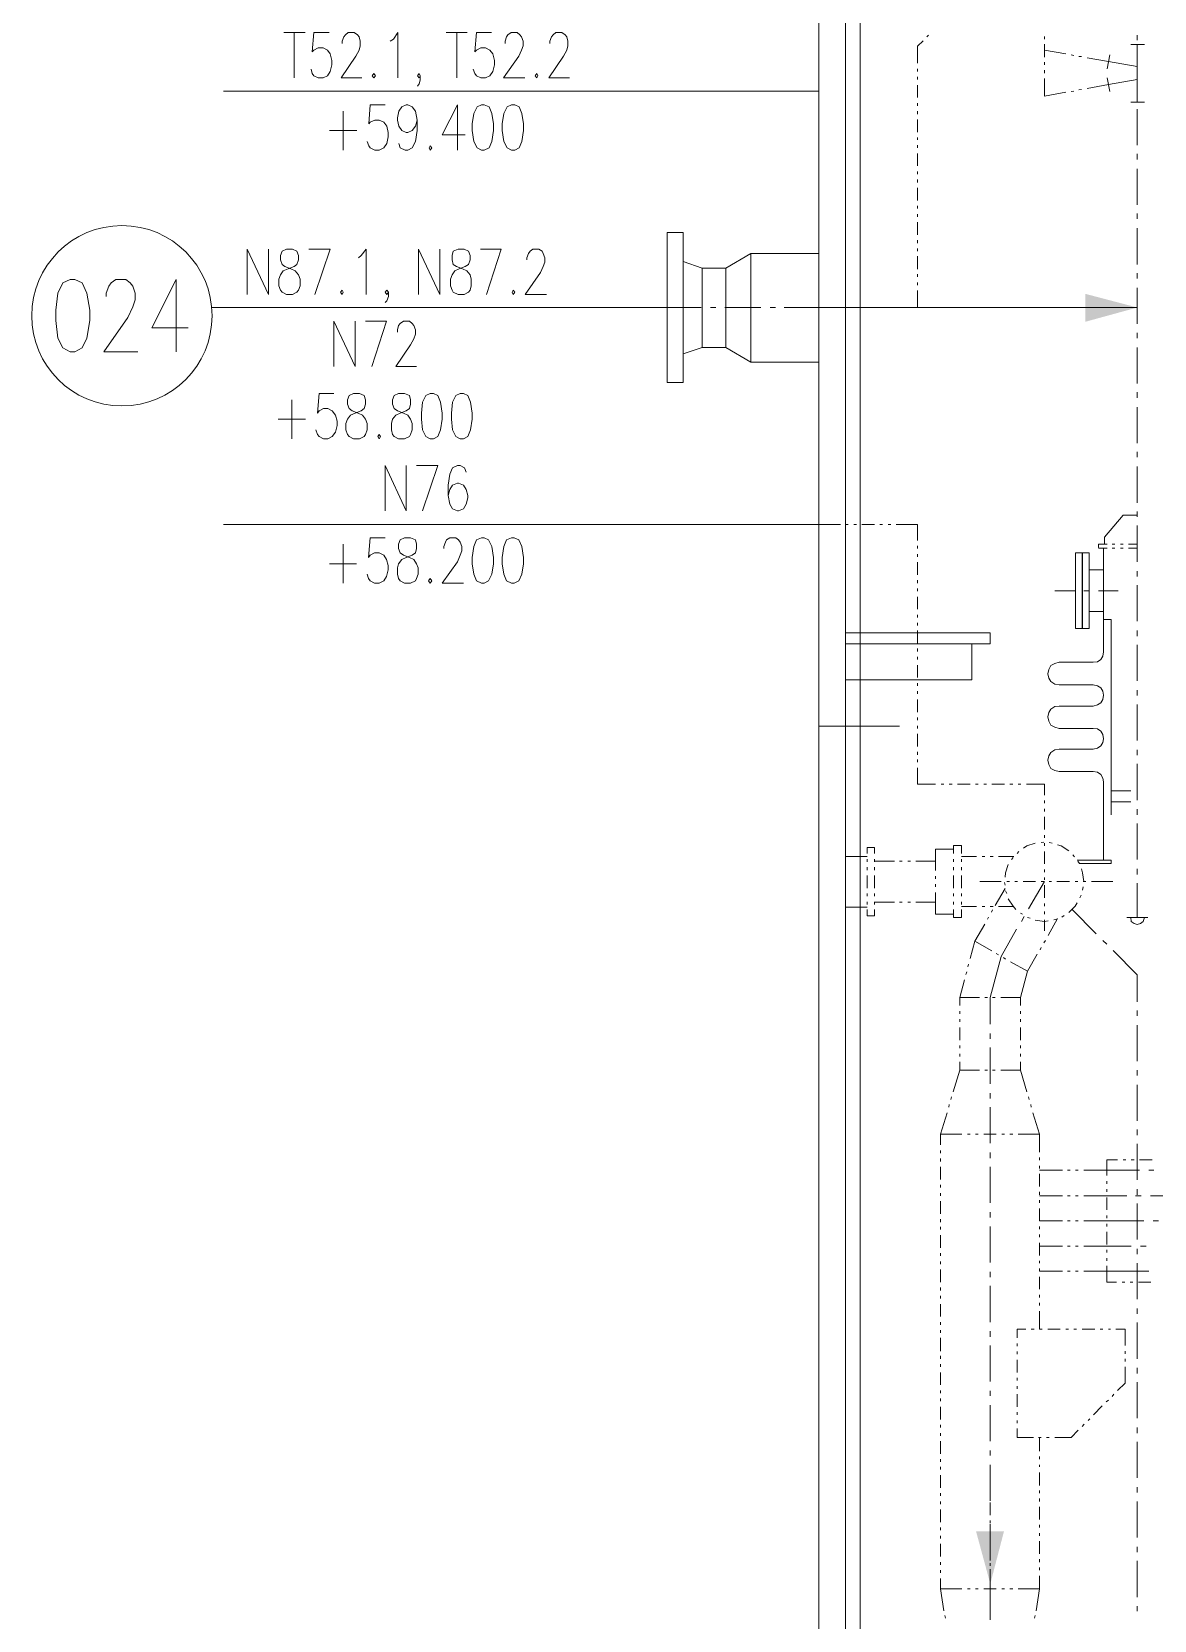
# Model space of a CAD drawing. Header units: millimetres. Extents: x 0 to 588, y 0 to 874.
# Drawn here: x 211.4 to 254.8, y 334.1 to 395.6 of the extents above; entities that cross this region are included whole.
import ezdxf

# ---------------------------------------------------------------- set-up
doc = ezdxf.new("R2010")
doc.units = ezdxf.units.MM
doc.layers.get('0').update_dxf_attribs({"lineweight": 18})

msp = doc.modelspace()

# ---------------------------------------------------------------- hatches: boundary and pattern name
for points in [[(254.19, 384.895), (252.18, 385.424), (252.18, 384.344)], [(248.497, 335.471), (249.026, 337.502), (247.946, 337.502)]]:
    msp.add_hatch(color=0).paths.add_polyline_path(points, flags=0)

# ---------------------------------------------------------------- linework, layer by layer
at = {"color": 0, "lineweight": 0}
for points in [[(243.459, 96.16), (243.459, 686.943)], [(242.887, 474.536), (242.887, 329.544)], [(241.85, 473.625), (241.85, 330.666)], [(221.128, 395.541), (221.954, 395.541)], [(221.53, 395.541), (221.53, 393.785)], [(222.885, 395.541), (222.292, 395.541), (222.229, 394.801), (222.292, 394.864), (222.462, 394.949), (222.652, 394.949), (222.821, 394.864), (222.927, 394.716), (222.991, 394.462), (222.991, 394.293), (222.927, 394.039), (222.821, 393.869), (222.652, 393.785), (222.462, 393.785), (222.292, 393.869), (222.229, 393.954), (222.186, 394.123)], [(223.393, 395.118), (223.393, 395.203), (223.457, 395.372), (223.52, 395.457), (223.626, 395.541), (223.859, 395.541), (223.986, 395.457), (224.049, 395.372), (224.091, 395.203), (224.091, 395.034), (224.049, 394.864), (223.922, 394.631), (223.351, 393.785), (224.155, 393.785)], [(225.256, 395.203), (225.383, 395.288), (225.552, 395.541), (225.552, 393.785)], [(227.415, 395.541), (228.24, 395.541)], [(227.838, 395.541), (227.838, 393.785)], [(229.172, 395.541), (228.6, 395.541), (228.536, 394.801), (228.6, 394.864), (228.769, 394.949), (228.939, 394.949), (229.108, 394.864), (229.235, 394.716), (229.298, 394.462), (229.298, 394.293), (229.235, 394.039), (229.108, 393.869), (228.939, 393.785), (228.769, 393.785), (228.6, 393.869), (228.536, 393.954), (228.473, 394.123)], [(229.701, 395.118), (229.701, 395.203), (229.764, 395.372), (229.806, 395.457), (229.934, 395.541), (230.166, 395.541), (230.272, 395.457), (230.336, 395.372), (230.399, 395.203), (230.399, 395.034), (230.336, 394.864), (230.23, 394.631), (229.637, 393.785), (230.463, 393.785)], [(231.436, 395.118), (231.436, 395.203), (231.5, 395.372), (231.563, 395.457), (231.669, 395.541), (231.902, 395.541), (232.029, 395.457), (232.093, 395.372), (232.135, 395.203), (232.135, 395.034), (232.093, 394.864), (231.965, 394.631), (231.394, 393.785), (232.198, 393.785)], [(245.893, 395.224), (245.681, 395.012)], [(245.681, 395.012), (245.681, 394.356)], [(246.105, 395.436), (246.041, 395.372)], [(250.592, 395.393), (250.592, 395.288)], [(250.592, 395.097), (250.592, 394.589)], [(253.936, 395.076), (254.466, 395.076)], [(254.19, 395.245), (254.19, 395.436)], [(254.19, 393.975), (254.19, 395.076)], [(251.418, 394.716), (250.592, 394.864)], [(250.592, 394.399), (250.592, 394.293)], [(251.735, 394.652), (251.629, 394.674)], [(252.031, 394.61), (251.926, 394.61)], [(253.069, 394.42), (252.243, 394.568)], [(253.026, 394.144), (253.132, 394.674)], [(254.19, 394.229), (253.069, 394.42)], [(254.19, 393.488), (254.19, 394.885)], [(226.42, 393.869), (226.377, 393.785), (226.314, 393.869), (226.377, 393.954), (226.42, 393.869), (226.42, 393.7), (226.377, 393.552), (226.314, 393.467)], [(245.681, 394.144), (245.681, 394.039)], [(245.681, 393.827), (245.681, 393.721)], [(250.592, 394.081), (250.592, 393.975)], [(250.592, 393.764), (250.592, 393.086)], [(253.026, 393.785), (253.132, 393.255)], [(254.19, 393.721), (253.069, 393.531)], [(254.19, 393.975), (254.19, 392.853)], [(218.8, 393.277), (241.85, 393.277)], [(245.681, 393.51), (245.681, 393.023)], [(250.592, 393.086), (251.418, 393.234)], [(251.629, 393.255), (251.735, 393.277)], [(251.926, 393.319), (252.031, 393.34)], [(252.243, 393.382), (253.069, 393.531)], [(254.19, 392.938), (254.19, 393.15)], [(223.435, 392.493), (223.435, 390.991)], [(225.065, 392.748), (224.472, 392.748), (224.43, 392.007), (224.472, 392.07), (224.663, 392.155), (224.832, 392.155), (225.002, 392.07), (225.129, 391.922), (225.171, 391.668), (225.171, 391.499), (225.129, 391.245), (225.002, 391.075), (224.832, 390.991), (224.663, 390.991), (224.472, 391.075), (224.43, 391.16), (224.367, 391.329)], [(226.293, 392.155), (226.229, 391.922), (226.102, 391.753), (225.933, 391.668), (225.869, 391.668), (225.7, 391.753), (225.594, 391.922), (225.531, 392.155), (225.531, 392.24), (225.594, 392.493), (225.7, 392.663), (225.869, 392.748), (225.933, 392.748), (226.102, 392.663), (226.229, 392.493), (226.293, 392.155), (226.293, 391.753), (226.229, 391.329), (226.102, 391.075), (225.933, 390.991), (225.827, 390.991), (225.637, 391.075), (225.594, 391.245)], [(227.859, 392.748), (227.267, 391.583), (228.155, 391.583)], [(227.859, 392.748), (227.859, 390.991)], [(245.681, 392.811), (245.681, 392.705)], [(245.681, 392.493), (245.681, 392.388)], [(253.936, 392.853), (254.466, 392.853)], [(254.19, 391.181), (254.19, 392.578)], [(245.681, 392.176), (245.681, 391.689)], [(222.906, 391.753), (223.964, 391.753)], [(245.681, 391.478), (245.681, 391.393)], [(245.681, 391.181), (245.681, 391.075)], [(245.681, 390.864), (245.681, 390.377)], [(254.19, 390.631), (254.19, 390.842)], [(245.681, 390.165), (245.681, 390.059)], [(254.19, 388.874), (254.19, 390.271)], [(245.681, 389.848), (245.681, 389.742)], [(245.681, 389.53), (245.681, 389.043)], [(245.681, 388.832), (245.681, 388.726)], [(245.681, 388.514), (245.681, 388.408)], [(245.681, 388.197), (245.681, 387.71)], [(254.19, 388.324), (254.19, 388.535)], [(236.601, 387.795), (235.987, 387.795), (235.987, 384.895)], [(236.601, 387.795), (236.601, 384.895)], [(254.19, 386.567), (254.19, 387.964)], [(219.71, 385.403), (219.71, 387.159), (220.536, 385.403), (220.536, 387.159)], [(222.335, 385.403), (222.927, 387.159), (222.102, 387.159)], [(224.028, 386.821), (224.134, 386.906), (224.324, 387.159), (224.324, 385.403)], [(226.356, 385.403), (226.356, 387.159), (227.182, 385.403), (227.182, 387.159)], [(228.981, 385.403), (229.553, 387.159), (228.748, 387.159)], [(230.547, 386.736), (230.547, 386.821), (230.611, 386.99), (230.674, 387.075), (230.78, 387.159), (231.013, 387.159), (231.14, 387.075), (231.182, 386.99), (231.246, 386.821), (231.246, 386.651), (231.182, 386.482), (231.077, 386.249), (230.484, 385.403), (231.309, 385.403)], [(236.601, 386.673), (237.342, 386.419), (238.252, 386.419), (239.226, 386.99), (241.85, 386.99)], [(239.226, 386.99), (239.226, 384.895)], [(245.681, 387.498), (245.681, 387.392)], [(245.681, 387.181), (245.681, 387.075)], [(237.342, 386.419), (237.342, 384.895)], [(238.252, 386.419), (238.252, 384.895)], [(245.681, 386.884), (245.681, 386.376)], [(214.249, 385.318), (214.249, 385.445), (214.355, 385.72), (214.44, 385.847), (214.63, 385.974), (215.011, 385.974), (215.18, 385.847), (215.286, 385.72), (215.371, 385.445), (215.371, 385.191), (215.286, 384.916), (215.096, 384.514), (214.164, 383.18), (215.477, 383.18)], [(216.958, 385.974), (216.027, 384.111), (217.424, 384.111)], [(216.958, 385.974), (216.958, 383.18)], [(245.681, 386.186), (245.681, 386.08)], [(245.681, 385.868), (245.681, 385.762)], [(254.19, 386.017), (254.19, 386.228)], [(225.192, 385.487), (225.129, 385.403), (225.065, 385.487), (225.129, 385.572), (225.192, 385.487), (225.192, 385.318), (225.129, 385.149), (225.065, 385.085)], [(245.681, 385.551), (245.681, 384.895)], [(254.19, 384.26), (254.19, 385.657)], [(218.334, 384.895), (237.299, 384.895)], [(236.601, 381.995), (235.987, 381.995), (235.987, 384.895)], [(236.601, 381.995), (236.601, 384.895)], [(237.342, 383.349), (237.342, 384.895)], [(237.659, 384.895), (237.871, 384.895)], [(238.21, 384.895), (239.607, 384.895)], [(238.252, 383.349), (238.252, 384.895)], [(239.226, 382.778), (239.226, 384.895)], [(239.966, 384.895), (240.178, 384.895)], [(240.517, 384.895), (241.85, 384.895)], [(254.19, 384.895), (241.85, 384.895)], [(251.058, 384.895), (251.545, 384.895)], [(251.756, 384.895), (251.862, 384.895)], [(252.074, 384.895), (252.159, 384.895)], [(252.37, 384.895), (252.857, 384.895)], [(253.069, 384.895), (253.174, 384.895)], [(253.386, 384.895), (253.492, 384.895)], [(253.704, 384.895), (254.19, 384.895)], [(223.076, 382.609), (223.076, 384.365), (223.901, 382.609), (223.901, 384.365)], [(224.536, 382.609), (225.107, 384.365), (224.303, 384.365)], [(225.531, 383.942), (225.531, 384.027), (225.573, 384.196), (225.637, 384.281), (225.764, 384.365), (225.996, 384.365), (226.102, 384.281), (226.166, 384.196), (226.229, 384.027), (226.229, 383.858), (226.166, 383.688), (226.039, 383.455), (225.467, 382.609), (226.272, 382.609)], [(254.19, 383.709), (254.19, 383.921)], [(236.601, 383.096), (237.342, 383.349), (238.252, 383.349), (239.226, 382.778)], [(254.19, 381.952), (254.19, 383.349)], [(239.226, 382.778), (241.85, 382.778)], [(223.076, 381.572), (222.504, 381.572), (222.44, 380.81), (222.504, 380.894), (222.673, 380.979), (222.843, 380.979), (223.012, 380.894), (223.139, 380.725), (223.202, 380.492), (223.202, 380.323), (223.139, 380.069), (223.012, 379.899), (222.843, 379.815), (222.673, 379.815), (222.504, 379.899), (222.44, 379.984), (222.377, 380.153)], [(254.19, 381.402), (254.19, 381.614)], [(221.446, 381.317), (221.446, 379.815)], [(254.19, 379.645), (254.19, 381.042)], [(220.917, 380.577), (221.975, 380.577)], [(254.19, 379.095), (254.19, 379.307)], [(225.065, 377.021), (225.065, 378.777), (225.869, 377.021), (225.869, 378.777)], [(226.505, 377.021), (227.097, 378.777), (226.272, 378.777)], [(228.198, 378.524), (228.134, 378.693), (227.965, 378.777), (227.859, 378.777), (227.669, 378.693), (227.563, 378.439), (227.499, 378.015), (227.499, 377.613), (227.563, 377.275), (227.669, 377.105), (227.859, 377.021), (227.901, 377.021), (228.092, 377.105), (228.198, 377.275), (228.261, 377.529), (228.261, 377.613), (228.198, 377.846), (228.092, 378.015), (227.901, 378.1), (227.859, 378.1), (227.669, 378.015), (227.563, 377.846), (227.499, 377.613)], [(254.19, 377.338), (254.19, 378.735)], [(218.8, 376.491), (241.85, 376.491)], [(241.85, 376.491), (242.697, 376.491)], [(242.887, 376.491), (242.993, 376.491)], [(243.205, 376.491), (243.311, 376.491)], [(243.523, 376.491), (244.009, 376.491)], [(244.221, 376.491), (244.327, 376.491)], [(244.538, 376.491), (244.644, 376.491)], [(244.856, 376.491), (245.681, 376.491)], [(245.681, 376.491), (245.681, 375.878)], [(253.64, 376.851), (252.921, 376.005), (252.921, 375.729)], [(253.64, 376.851), (254.19, 376.851)], [(254.19, 376.788), (254.19, 377)], [(254.19, 375.052), (254.19, 376.449)], [(225.065, 375.983), (224.472, 375.983), (224.409, 375.221), (224.472, 375.306), (224.642, 375.391), (224.832, 375.391), (225.002, 375.306), (225.107, 375.137), (225.171, 374.904), (225.171, 374.735), (225.107, 374.481), (225.002, 374.311), (224.832, 374.227), (224.642, 374.227), (224.472, 374.311), (224.409, 374.396), (224.367, 374.565)], [(227.33, 375.56), (227.33, 375.645), (227.393, 375.814), (227.436, 375.899), (227.563, 375.983), (227.796, 375.983), (227.901, 375.899), (227.965, 375.814), (228.029, 375.645), (228.029, 375.476), (227.965, 375.306), (227.859, 375.052), (227.267, 374.227), (228.092, 374.227)], [(223.435, 375.729), (223.435, 374.227)], [(245.681, 375.666), (245.681, 375.56)], [(245.681, 375.349), (245.681, 375.243)], [(252.688, 375.729), (252.688, 375.603)], [(252.688, 375.729), (253.026, 375.729)], [(252.688, 375.581), (253.026, 375.581)], [(252.878, 371.56), (252.878, 375.581)], [(253.217, 375.729), (253.323, 375.729)], [(253.217, 375.581), (253.323, 375.581)], [(253.534, 375.729), (253.64, 375.729)], [(253.534, 375.581), (253.64, 375.581)], [(253.852, 375.729), (254.19, 375.729)], [(253.852, 375.581), (254.19, 375.581)], [(222.906, 374.967), (223.943, 374.967)], [(245.681, 375.031), (245.681, 374.544)], [(252.878, 374.735), (252.328, 374.735)], [(254.19, 374.481), (254.19, 374.692)], [(245.681, 374.332), (245.681, 374.227)], [(245.681, 374.015), (245.681, 373.909)], [(254.19, 372.745), (254.19, 374.142)], [(245.681, 373.697), (245.681, 373.211)], [(251.778, 373.93), (250.994, 373.93)], [(252.328, 373.93), (252.116, 373.93)], [(253.45, 373.93), (252.688, 373.93)], [(245.681, 372.999), (245.681, 372.893)], [(252.878, 373.126), (252.328, 373.126)], [(253.174, 365.252), (253.174, 372.808), (252.878, 372.808)], [(242.887, 372.3), (248.497, 372.3)], [(245.681, 372.682), (245.681, 372.576)], [(245.681, 372.385), (245.681, 371.877)], [(248.497, 372.3), (248.497, 371.877)], [(254.19, 372.173), (254.19, 372.385)], [(242.887, 371.877), (248.497, 371.877)], [(245.681, 371.687), (245.681, 371.581)], [(247.777, 370.48), (247.777, 371.877)], [(251.164, 371.158), (252.476, 371.158), (252.645, 371.179), (252.772, 371.263), (252.857, 371.39), (252.878, 371.56)], [(254.19, 370.438), (254.19, 371.835)], [(245.681, 371.369), (245.681, 371.263)], [(245.681, 371.052), (245.681, 370.565)], [(251.164, 371.158), (250.994, 371.115), (250.846, 371.031), (250.762, 370.882), (250.719, 370.713), (250.762, 370.544), (250.846, 370.417), (250.994, 370.311), (251.164, 370.29)], [(242.887, 370.48), (247.777, 370.48)], [(245.681, 370.353), (245.681, 370.247)], [(245.681, 370.036), (245.681, 369.93)], [(245.681, 369.718), (245.681, 369.231)], [(252.878, 369.887), (252.857, 370.036), (252.772, 370.163), (252.645, 370.247), (252.476, 370.29), (251.164, 370.29)], [(251.164, 369.464), (252.476, 369.464), (252.645, 369.507), (252.772, 369.591), (252.857, 369.718), (252.878, 369.887)], [(254.19, 369.866), (254.19, 370.078)], [(251.164, 369.464), (250.994, 369.443), (250.846, 369.337), (250.762, 369.21), (250.719, 369.041), (250.762, 368.872), (250.846, 368.723), (250.994, 368.639), (251.164, 368.596)], [(254.19, 368.131), (254.19, 369.528)], [(241.85, 368.681), (244.983, 368.681)], [(245.681, 369.02), (245.681, 368.914)], [(245.681, 368.702), (245.681, 368.596)], [(252.878, 368.194), (252.857, 368.363), (252.772, 368.49), (252.645, 368.575), (252.476, 368.596), (251.164, 368.596)], [(245.681, 368.385), (245.681, 367.898)], [(251.164, 367.792), (252.476, 367.792), (252.645, 367.834), (252.772, 367.919), (252.857, 368.046), (252.878, 368.194)], [(245.681, 367.686), (245.681, 367.58)], [(245.681, 367.39), (245.681, 367.284)], [(251.164, 367.792), (250.994, 367.771), (250.846, 367.665), (250.762, 367.538), (250.719, 367.369), (250.762, 367.199), (250.846, 367.051), (250.994, 366.966), (251.164, 366.924)], [(254.19, 367.559), (254.19, 367.771)], [(254.19, 365.824), (254.19, 367.221)], [(245.681, 367.072), (245.681, 366.437)], [(252.878, 366.522), (252.857, 366.67), (252.772, 366.818), (252.645, 366.903), (252.476, 366.924), (251.164, 366.924)], [(246.38, 366.437), (245.681, 366.437)], [(246.697, 366.437), (246.592, 366.437)], [(247.015, 366.437), (246.909, 366.437)], [(247.714, 366.437), (247.227, 366.437)], [(248.031, 366.437), (247.925, 366.437)], [(248.349, 366.437), (248.243, 366.437)], [(249.047, 366.437), (248.56, 366.437)], [(249.364, 366.437), (249.259, 366.437)], [(249.682, 366.437), (249.576, 366.437)], [(250.592, 366.437), (249.894, 366.437)], [(250.592, 366.014), (250.592, 366.437)], [(252.878, 366.522), (252.878, 363.495)], [(253.936, 366.183), (253.174, 366.183)], [(250.592, 365.697), (250.592, 365.802)], [(250.592, 365.379), (250.592, 365.485)], [(253.174, 365.76), (253.936, 365.76)], [(254.19, 365.252), (254.19, 365.464)], [(250.592, 364.68), (250.592, 365.167)], [(254.19, 363.516), (254.19, 364.913)], [(250.232, 364.151), (249.915, 364.046), (249.788, 363.961)], [(250.571, 364.194), (250.465, 364.173)], [(250.592, 364.363), (250.592, 364.469)], [(250.592, 364.046), (250.592, 364.151)], [(250.888, 364.151), (250.783, 364.173)], [(243.734, 363.643), (242.887, 363.643)], [(244.009, 363.982), (243.734, 363.982), (243.734, 363.749)], [(243.734, 363.538), (243.734, 363.432)], [(244.009, 363.982), (244.009, 363.749)], [(244.009, 363.538), (244.009, 363.432)], [(247.078, 363.918), (246.38, 363.918), (246.38, 363.093)], [(247.375, 364.067), (247.078, 364.067), (247.078, 363.749)], [(247.078, 363.538), (247.078, 363.432)], [(247.375, 364.067), (247.375, 363.749)], [(247.375, 363.643), (247.968, 363.643)], [(247.375, 363.538), (247.375, 363.432)], [(248.179, 363.643), (248.285, 363.643)], [(248.497, 363.643), (248.602, 363.643)], [(248.814, 363.643), (249.407, 363.643)], [(249.386, 363.601), (249.322, 363.516)], [(249.597, 363.834), (249.534, 363.749)], [(250.592, 363.347), (250.592, 363.834)], [(251.545, 363.855), (251.248, 364.046), (251.1, 364.088)], [(251.756, 363.622), (251.693, 363.707)], [(243.734, 363.22), (243.734, 363.114)], [(244.792, 363.453), (244.009, 363.453)], [(244.009, 363.22), (244.009, 363.114)], [(245.089, 363.453), (244.983, 363.453)], [(245.406, 363.453), (245.3, 363.453)], [(246.38, 363.453), (245.618, 363.453)], [(247.078, 363.22), (247.078, 363.114)], [(247.375, 363.22), (247.375, 363.114)], [(249.195, 363.326), (249.089, 363.008), (249.068, 362.839)], [(250.592, 363.029), (250.592, 363.135)], [(253.174, 363.368), (253.174, 363.495), (251.862, 363.495)], [(251.947, 363.368), (251.883, 363.453)], [(251.947, 363.368), (253.174, 363.368)], [(252.116, 362.67), (252.074, 363.008), (252.031, 363.156)], [(254.19, 362.945), (254.19, 363.156)], [(243.734, 362.902), (243.734, 362.416)], [(244.009, 362.902), (244.009, 362.416)], [(246.38, 362.881), (246.38, 362.776)], [(246.38, 362.564), (246.38, 362.458)], [(247.078, 362.902), (247.078, 362.416)], [(247.375, 362.902), (247.375, 362.416)], [(248.095, 362.67), (248.92, 362.67)], [(249.068, 362.394), (248.687, 361.738)], [(249.047, 362.627), (249.068, 362.522)], [(249.089, 362.31), (249.132, 362.204)], [(249.132, 362.67), (249.238, 362.67)], [(249.449, 362.67), (249.555, 362.67)], [(249.767, 362.67), (250.254, 362.67)], [(250.592, 362.67), (249.978, 361.611)], [(250.465, 362.67), (250.571, 362.67)], [(250.592, 362.733), (250.592, 362.818)], [(250.592, 362.035), (250.592, 362.522)], [(250.783, 362.67), (250.867, 362.67)], [(251.079, 362.67), (251.566, 362.67)], [(251.778, 362.67), (251.883, 362.67)], [(252.074, 362.331), (252.095, 362.458)], [(252.095, 362.67), (252.201, 362.67)], [(252.116, 362.67), (252.137, 362.67)], [(252.412, 362.67), (253.238, 362.67)], [(254.19, 361.273), (254.19, 362.606)], [(243.734, 362.204), (243.734, 362.098)], [(243.734, 361.887), (243.734, 361.781)], [(244.009, 362.204), (244.009, 362.098)], [(244.009, 361.887), (244.009, 361.781)], [(244.792, 361.865), (244.009, 361.865)], [(245.089, 361.865), (244.983, 361.865)], [(245.406, 361.865), (245.3, 361.865)], [(246.38, 361.865), (245.618, 361.865)], [(246.38, 362.246), (246.38, 361.4)], [(247.078, 362.204), (247.078, 362.098)], [(247.078, 361.887), (247.078, 361.781)], [(247.375, 362.204), (247.375, 362.098)], [(247.375, 361.887), (247.375, 361.781)], [(247.375, 361.696), (247.968, 361.696)], [(248.179, 361.696), (248.285, 361.696)], [(248.497, 361.696), (248.602, 361.696)], [(248.814, 361.696), (249.407, 361.696)], [(249.195, 361.992), (249.386, 361.717), (249.492, 361.59)], [(250.592, 361.717), (250.592, 361.823)], [(251.545, 361.463), (251.778, 361.717), (251.862, 361.844)], [(251.968, 362.035), (252.01, 362.14)], [(243.734, 361.675), (242.887, 361.675)], [(243.734, 361.59), (243.734, 361.336)], [(244.009, 361.336), (243.734, 361.336)], [(244.009, 361.59), (244.009, 361.336)], [(247.078, 361.4), (246.38, 361.4)], [(247.375, 361.59), (247.375, 361.273), (247.078, 361.273)], [(247.078, 361.59), (247.078, 361.273)], [(248.433, 361.294), (248.391, 361.209)], [(248.581, 361.569), (248.539, 361.484)], [(249.661, 361.442), (249.745, 361.4)], [(249.809, 361.315), (249.703, 361.125)], [(249.936, 361.273), (250.042, 361.252)], [(250.232, 361.167), (250.592, 361.125), (250.74, 361.146)], [(250.592, 361.4), (250.592, 361.505)], [(250.592, 360.765), (250.592, 361.188)], [(251.1, 361.23), (250.74, 360.574)], [(250.952, 361.188), (251.058, 361.209)], [(251.269, 361.294), (251.354, 361.357)], [(251.672, 361.59), (252.603, 360.638)], [(254.593, 361.273), (253.788, 361.273)], [(253.936, 361.273), (253.958, 361.125), (254.064, 361.04), (254.19, 360.998), (254.317, 361.04), (254.423, 361.125), (254.466, 361.273)], [(248.285, 361.019), (247.904, 360.363)], [(249.513, 360.828), (248.92, 359.77)], [(247.714, 359.685), (247.904, 360.363)], [(247.904, 360.363), (248.56, 359.981)], [(248.73, 359.876), (248.814, 359.833)], [(250.317, 359.854), (249.936, 359.198)], [(250.465, 360.108), (250.423, 360.024)], [(250.635, 360.384), (250.571, 360.299)], [(252.857, 360.384), (253.005, 360.236)], [(253.259, 360.003), (254.19, 359.05)], [(247.629, 359.368), (247.65, 359.474)], [(248.497, 358.182), (248.92, 359.77)], [(249.005, 359.728), (249.089, 359.664)], [(249.28, 359.558), (249.936, 359.198)], [(247.311, 358.182), (247.502, 358.86)], [(247.544, 359.071), (247.587, 359.177)], [(249.661, 358.182), (249.936, 359.198)], [(254.19, 358.013), (254.19, 359.05)], [(247.311, 358.182), (247.311, 357.865)], [(247.311, 358.182), (248.073, 358.182)], [(248.285, 358.182), (248.391, 358.182)], [(248.497, 358.182), (248.497, 357.145)], [(248.581, 358.182), (248.687, 358.182)], [(248.899, 358.182), (249.661, 358.182)], [(249.661, 358.182), (249.661, 357.865)], [(247.311, 357.653), (247.311, 357.547)], [(249.661, 357.653), (249.661, 357.547)], [(254.19, 357.463), (254.19, 357.674)], [(247.311, 357.336), (247.311, 357.23)], [(247.311, 357.018), (247.311, 356.531)], [(248.497, 356.785), (248.497, 356.574)], [(249.661, 357.336), (249.661, 357.23)], [(249.661, 357.018), (249.661, 356.531)], [(254.19, 355.706), (254.19, 357.103)], [(247.311, 356.32), (247.311, 356.214)], [(248.497, 356.235), (248.497, 354.838)], [(249.661, 356.32), (249.661, 356.214)], [(247.311, 356.002), (247.311, 355.896)], [(247.311, 355.685), (247.311, 355.367)], [(249.661, 355.685), (249.661, 355.367), (248.899, 355.367)], [(249.661, 356.002), (249.661, 355.896)], [(247.311, 355.367), (247.057, 354.521)], [(248.073, 355.367), (247.311, 355.367)], [(248.391, 355.367), (248.285, 355.367)], [(248.687, 355.367), (248.581, 355.367)], [(249.915, 354.521), (249.661, 355.367)], [(254.19, 355.156), (254.19, 355.367)], [(246.994, 354.33), (246.973, 354.224)], [(248.497, 354.478), (248.497, 354.267)], [(250, 354.224), (249.978, 354.33)], [(254.19, 353.399), (254.19, 354.796)], [(246.825, 353.716), (246.571, 352.891)], [(246.909, 354.034), (246.888, 353.928)], [(248.497, 353.928), (248.497, 352.531)], [(250.084, 353.928), (250.063, 354.034)], [(250.402, 352.891), (250.148, 353.716)], [(246.571, 352.891), (246.571, 352.467)], [(247.396, 352.891), (246.571, 352.891)], [(247.714, 352.891), (247.608, 352.891)], [(248.031, 352.891), (247.925, 352.891)], [(248.73, 352.891), (248.243, 352.891)], [(249.047, 352.891), (248.941, 352.891)], [(249.364, 352.891), (249.259, 352.891)], [(250.402, 352.891), (249.576, 352.891)], [(250.402, 352.891), (250.402, 352.192)], [(254.19, 352.848), (254.19, 353.06)], [(254.19, 351.113), (254.19, 352.51)], [(246.571, 352.256), (246.571, 352.15)], [(246.571, 351.938), (246.571, 351.832)], [(248.497, 352.171), (248.497, 351.959)], [(250.402, 351.981), (250.402, 351.875)], [(253.005, 351.896), (253.005, 351.282)], [(253.005, 351.896), (253.429, 351.896)], [(253.64, 351.896), (253.746, 351.896)], [(253.958, 351.896), (254.064, 351.896)], [(254.275, 351.896), (254.762, 351.896)], [(246.571, 351.621), (246.571, 351.134)], [(248.497, 351.621), (248.497, 350.224)], [(250.402, 351.663), (250.402, 351.557)], [(251.291, 351.494), (250.402, 351.494)], [(250.402, 351.346), (250.402, 350.859)], [(251.587, 351.494), (251.481, 351.494)], [(251.905, 351.494), (251.799, 351.494)], [(253.005, 351.494), (252.116, 351.494)], [(253.005, 351.494), (254.275, 351.494)], [(254.635, 351.494), (254.826, 351.494)], [(246.571, 350.922), (246.571, 350.816)], [(250.402, 350.647), (250.402, 350.541)], [(253.005, 351.07), (253.005, 350.964)], [(253.005, 350.753), (253.005, 350.647)], [(254.19, 350.541), (254.19, 350.753)], [(246.571, 350.605), (246.571, 350.499)], [(246.571, 350.287), (246.571, 349.8)], [(251.291, 350.499), (250.402, 350.499)], [(250.402, 350.329), (250.402, 350.224)], [(250.402, 350.012), (250.402, 349.525)], [(251.587, 350.499), (251.481, 350.499)], [(251.905, 350.499), (251.799, 350.499)], [(253.005, 350.499), (252.116, 350.499)], [(253.005, 350.499), (253.788, 350.499)], [(253.005, 350.435), (253.005, 349.949)], [(254.127, 350.499), (254.339, 350.499)], [(254.19, 348.805), (254.19, 350.202)], [(254.698, 350.499), (256.096, 350.499)], [(246.571, 349.589), (246.571, 349.483)], [(248.497, 349.864), (248.497, 349.652)], [(251.291, 349.525), (250.402, 349.525)], [(251.587, 349.525), (251.481, 349.525)], [(251.905, 349.525), (251.799, 349.525)], [(253.005, 349.525), (252.116, 349.525)], [(253.005, 349.737), (253.005, 349.631)], [(253.005, 349.525), (254.445, 349.525)], [(253.005, 349.419), (253.005, 349.313)], [(254.804, 349.525), (255.016, 349.525)], [(246.571, 349.292), (246.571, 349.187)], [(246.571, 348.975), (246.571, 348.488)], [(248.497, 349.313), (248.497, 347.916)], [(250.402, 349.313), (250.402, 349.208)], [(250.402, 348.996), (250.402, 348.89)], [(253.005, 349.102), (253.005, 348.615)], [(246.571, 348.276), (246.571, 348.171)], [(250.402, 348.678), (250.402, 348.192)], [(251.291, 348.551), (250.402, 348.551)], [(251.587, 348.551), (251.481, 348.551)], [(251.905, 348.551), (251.799, 348.551)], [(253.005, 348.551), (252.116, 348.551)], [(253.005, 348.551), (253.958, 348.551)], [(253.005, 348.403), (253.005, 348.298)], [(254.19, 348.234), (254.19, 348.446)], [(254.317, 348.551), (254.529, 348.551)], [(246.571, 347.959), (246.571, 347.853)], [(246.571, 347.641), (246.571, 347.154)], [(248.497, 347.557), (248.497, 347.345)], [(250.402, 347.98), (250.402, 347.895)], [(250.402, 347.684), (250.402, 347.578)], [(251.291, 347.578), (250.402, 347.578)], [(251.587, 347.578), (251.481, 347.578)], [(251.905, 347.578), (251.799, 347.578)], [(253.005, 347.578), (252.116, 347.578)], [(253.005, 348.086), (253.005, 347.98)], [(253.005, 347.789), (253.005, 347.154)], [(253.005, 347.578), (254.635, 347.578)], [(254.19, 346.498), (254.19, 347.895)], [(246.571, 346.943), (246.571, 346.837)], [(248.497, 347.006), (248.497, 345.609)], [(250.402, 347.366), (250.402, 346.879)], [(253.005, 347.154), (253.386, 347.154)], [(253.598, 347.154), (253.704, 347.154)], [(253.915, 347.154), (254.021, 347.154)], [(254.233, 347.154), (254.72, 347.154)], [(246.571, 346.625), (246.571, 346.519)], [(246.571, 346.308), (246.571, 345.821)], [(250.402, 346.668), (250.402, 346.562)], [(250.402, 346.35), (250.402, 346.244)], [(250.402, 346.033), (250.402, 345.334)], [(254.19, 345.927), (254.19, 346.139)], [(246.571, 345.609), (246.571, 345.503)], [(246.571, 345.292), (246.571, 345.186)], [(248.497, 345.25), (248.497, 345.038)], [(249.534, 345.334), (249.873, 345.334)], [(249.534, 344.995), (249.534, 345.334)], [(250.084, 345.334), (250.19, 345.334)], [(250.402, 345.334), (250.507, 345.334)], [(250.719, 345.334), (251.206, 345.334)], [(251.418, 345.334), (251.524, 345.334)], [(251.735, 345.334), (251.841, 345.334)], [(252.053, 345.334), (252.54, 345.334)], [(252.751, 345.334), (252.857, 345.334)], [(253.069, 345.334), (253.153, 345.334)], [(253.365, 345.334), (253.725, 345.334)], [(253.725, 344.699), (253.725, 345.334)], [(254.19, 344.191), (254.19, 345.588)], [(246.571, 344.995), (246.571, 344.488)], [(248.497, 344.699), (248.497, 343.302)], [(249.534, 344.678), (249.534, 344.784)], [(249.534, 344.361), (249.534, 344.466)], [(253.725, 344.382), (253.725, 344.488)], [(246.571, 344.297), (246.571, 344.191)], [(246.571, 343.979), (246.571, 343.874)], [(249.534, 343.662), (249.534, 344.149)], [(253.725, 344.085), (253.725, 344.191)], [(253.725, 343.239), (253.725, 343.874)], [(246.571, 343.662), (246.571, 343.175)], [(249.534, 343.344), (249.534, 343.45)], [(253.725, 343.239), (253.429, 342.964)], [(254.19, 343.62), (254.19, 343.831)], [(254.19, 341.884), (254.19, 343.281)], [(246.571, 342.964), (246.571, 342.858)], [(246.571, 342.646), (246.571, 342.54)], [(248.497, 342.942), (248.497, 342.752)], [(249.534, 343.027), (249.534, 343.133)], [(249.534, 342.329), (249.534, 342.815)], [(253.28, 342.815), (253.217, 342.731)], [(246.571, 342.329), (246.571, 341.842)], [(248.497, 342.392), (248.497, 340.995)], [(249.534, 342.011), (249.534, 342.117)], [(252.836, 342.371), (252.497, 342.011)], [(253.069, 342.582), (252.984, 342.519)], [(246.571, 341.63), (246.571, 341.524)], [(249.534, 341.693), (249.534, 341.799)], [(249.534, 341.143), (249.534, 341.482)], [(251.905, 341.418), (251.629, 341.143)], [(252.137, 341.651), (252.053, 341.567)], [(252.349, 341.863), (252.286, 341.799)], [(254.19, 341.312), (254.19, 341.524)], [(246.571, 341.312), (246.571, 341.207)], [(246.571, 340.995), (246.571, 340.508)], [(249.534, 341.143), (250.169, 341.143)], [(250.359, 341.143), (250.465, 341.143)], [(250.402, 341.143), (250.402, 340.614)], [(250.677, 341.143), (250.783, 341.143)], [(250.994, 341.143), (251.629, 341.143)], [(254.19, 339.577), (254.19, 340.974)], [(246.571, 340.296), (246.571, 340.191)], [(248.497, 340.635), (248.497, 340.445)], [(250.402, 340.402), (250.402, 340.296)], [(246.571, 340), (246.571, 339.894)], [(246.571, 339.683), (246.571, 339.196)], [(248.497, 340.085), (248.497, 338.688)], [(250.402, 340.085), (250.402, 340)], [(250.402, 339.788), (250.402, 339.281)], [(246.571, 338.984), (246.571, 338.878)], [(250.402, 339.09), (250.402, 338.984)], [(254.19, 339.005), (254.19, 339.217)], [(246.571, 338.667), (246.571, 338.561)], [(246.571, 338.349), (246.571, 337.862)], [(248.497, 338.624), (248.497, 338.137)], [(248.497, 338.349), (248.497, 338.137)], [(250.402, 338.772), (250.402, 338.667)], [(250.402, 338.455), (250.402, 337.968)], [(254.19, 337.27), (254.19, 338.667)], [(248.497, 337.926), (248.497, 337.82)], [(248.497, 337.778), (248.497, 336.381)], [(250.402, 337.757), (250.402, 337.651)], [(246.571, 337.651), (246.571, 337.545)], [(246.571, 337.333), (246.571, 337.227)], [(248.497, 337.608), (248.497, 337.502)], [(248.497, 337.291), (248.497, 336.804)], [(250.402, 337.439), (250.402, 337.333)], [(250.402, 337.122), (250.402, 336.635)], [(246.571, 337.016), (246.571, 336.529)], [(248.497, 336.592), (248.497, 336.486)], [(254.19, 336.698), (254.19, 336.91)], [(246.571, 336.317), (246.571, 336.211)], [(246.571, 336), (246.571, 335.894)], [(248.497, 336.275), (248.497, 336.169)], [(248.497, 336.042), (248.497, 335.83)], [(248.497, 335.957), (248.497, 335.471)], [(250.402, 336.423), (250.402, 336.317)], [(250.402, 336.106), (250.402, 336)], [(254.19, 334.962), (254.19, 336.36)], [(246.571, 335.682), (246.571, 335.28)], [(246.697, 334.433), (246.571, 335.28)], [(247.396, 335.28), (246.571, 335.28)], [(247.714, 335.28), (247.608, 335.28)], [(248.031, 335.28), (247.925, 335.28)], [(248.73, 335.28), (248.243, 335.28)], [(248.497, 335.471), (248.497, 334.074)], [(249.047, 335.28), (248.941, 335.28)], [(249.364, 335.28), (249.259, 335.28)], [(250.402, 335.28), (249.576, 335.28)], [(250.275, 334.433), (250.402, 335.28)], [(250.402, 335.788), (250.402, 335.28)], [(246.761, 334.137), (246.74, 334.243)], [(250.211, 334.137), (250.232, 334.243)], [(254.19, 334.412), (254.19, 334.603)]]:
    msp.add_lwpolyline(points, dxfattribs=at)
for points in [[(224.621, 393.954), (224.557, 393.869), (224.621, 393.785), (224.684, 393.869)], [(230.928, 393.954), (230.865, 393.869), (230.928, 393.785), (230.971, 393.869)], [(228.791, 392.748), (228.621, 392.663), (228.494, 392.409), (228.431, 392.007), (228.431, 391.753), (228.494, 391.329), (228.621, 391.075), (228.791, 390.991), (228.896, 390.991), (229.087, 391.075), (229.193, 391.329), (229.256, 391.753), (229.256, 392.007), (229.193, 392.409), (229.087, 392.663), (228.896, 392.748)], [(229.955, 392.748), (229.785, 392.663), (229.658, 392.409), (229.595, 392.007), (229.595, 391.753), (229.658, 391.329), (229.785, 391.075), (229.955, 390.991), (230.082, 390.991), (230.251, 391.075), (230.357, 391.329), (230.42, 391.753), (230.42, 392.007), (230.357, 392.409), (230.251, 392.663), (230.082, 392.748)], [(226.801, 391.16), (226.758, 391.075), (226.801, 390.991), (226.864, 391.075)], [(221.234, 387.159), (221.065, 387.075), (221.001, 386.906), (221.001, 386.736), (221.065, 386.567), (221.171, 386.482), (221.403, 386.397), (221.573, 386.313), (221.7, 386.165), (221.763, 385.995), (221.763, 385.741), (221.7, 385.572), (221.636, 385.487), (221.467, 385.403), (221.234, 385.403), (221.065, 385.487), (221.001, 385.572), (220.938, 385.741), (220.938, 385.995), (221.001, 386.165), (221.107, 386.313), (221.298, 386.397), (221.53, 386.482), (221.636, 386.567), (221.7, 386.736), (221.7, 386.906), (221.636, 387.075), (221.467, 387.159)], [(227.88, 387.159), (227.69, 387.075), (227.648, 386.906), (227.648, 386.736), (227.69, 386.567), (227.817, 386.482), (228.05, 386.397), (228.219, 386.313), (228.346, 386.165), (228.388, 385.995), (228.388, 385.741), (228.346, 385.572), (228.282, 385.487), (228.113, 385.403), (227.88, 385.403), (227.69, 385.487), (227.648, 385.572), (227.584, 385.741), (227.584, 385.995), (227.648, 386.165), (227.753, 386.313), (227.923, 386.397), (228.155, 386.482), (228.282, 386.567), (228.346, 386.736), (228.346, 386.906), (228.282, 387.075), (228.113, 387.159)], [(212.852, 385.974), (212.577, 385.847), (212.386, 385.445), (212.302, 384.789), (212.302, 384.387), (212.386, 383.709), (212.577, 383.328), (212.852, 383.18), (213.042, 383.18), (213.318, 383.328), (213.508, 383.709), (213.614, 384.387), (213.614, 384.789), (213.508, 385.445), (213.318, 385.847), (213.042, 385.974)], [(223.393, 385.572), (223.329, 385.487), (223.393, 385.403), (223.435, 385.487)], [(230.018, 385.572), (229.976, 385.487), (230.018, 385.403), (230.082, 385.487)], [(223.838, 381.572), (223.668, 381.487), (223.605, 381.317), (223.605, 381.148), (223.668, 380.979), (223.774, 380.894), (224.007, 380.81), (224.176, 380.725), (224.303, 380.577), (224.367, 380.407), (224.367, 380.153), (224.303, 379.984), (224.24, 379.899), (224.07, 379.815), (223.838, 379.815), (223.668, 379.899), (223.605, 379.984), (223.541, 380.153), (223.541, 380.407), (223.605, 380.577), (223.71, 380.725), (223.901, 380.81), (224.134, 380.894), (224.24, 380.979), (224.303, 381.148), (224.303, 381.317), (224.24, 381.487), (224.07, 381.572)], [(225.573, 381.572), (225.404, 381.487), (225.34, 381.317), (225.34, 381.148), (225.404, 380.979), (225.531, 380.894), (225.764, 380.81), (225.933, 380.725), (226.039, 380.577), (226.102, 380.407), (226.102, 380.153), (226.039, 379.984), (225.996, 379.899), (225.806, 379.815), (225.573, 379.815), (225.404, 379.899), (225.34, 379.984), (225.298, 380.153), (225.298, 380.407), (225.34, 380.577), (225.467, 380.725), (225.637, 380.81), (225.869, 380.894), (225.996, 380.979), (226.039, 381.148), (226.039, 381.317), (225.996, 381.487), (225.806, 381.572)], [(226.801, 381.572), (226.631, 381.487), (226.505, 381.233), (226.462, 380.81), (226.462, 380.577), (226.505, 380.153), (226.631, 379.899), (226.801, 379.815), (226.928, 379.815), (227.097, 379.899), (227.203, 380.153), (227.267, 380.577), (227.267, 380.81), (227.203, 381.233), (227.097, 381.487), (226.928, 381.572)], [(227.965, 381.572), (227.796, 381.487), (227.669, 381.233), (227.626, 380.81), (227.626, 380.577), (227.669, 380.153), (227.796, 379.899), (227.965, 379.815), (228.092, 379.815), (228.261, 379.899), (228.367, 380.153), (228.431, 380.577), (228.431, 380.81), (228.367, 381.233), (228.261, 381.487), (228.092, 381.572)], [(224.832, 379.984), (224.769, 379.899), (224.832, 379.815), (224.875, 379.899)], [(225.806, 375.983), (225.637, 375.899), (225.573, 375.729), (225.573, 375.56), (225.637, 375.391), (225.764, 375.306), (225.996, 375.221), (226.166, 375.137), (226.272, 374.967), (226.335, 374.819), (226.335, 374.565), (226.272, 374.396), (226.229, 374.311), (226.039, 374.227), (225.806, 374.227), (225.637, 374.311), (225.573, 374.396), (225.531, 374.565), (225.531, 374.819), (225.573, 374.967), (225.7, 375.137), (225.869, 375.221), (226.102, 375.306), (226.229, 375.391), (226.272, 375.56), (226.272, 375.729), (226.229, 375.899), (226.039, 375.983)], [(228.791, 375.983), (228.6, 375.899), (228.494, 375.645), (228.431, 375.221), (228.431, 374.967), (228.494, 374.565), (228.6, 374.311), (228.791, 374.227), (228.896, 374.227), (229.066, 374.311), (229.193, 374.565), (229.256, 374.967), (229.256, 375.221), (229.193, 375.645), (229.066, 375.899), (228.896, 375.983)], [(229.955, 375.983), (229.764, 375.899), (229.658, 375.645), (229.595, 375.221), (229.595, 374.967), (229.658, 374.565), (229.764, 374.311), (229.955, 374.227), (230.06, 374.227), (230.23, 374.311), (230.357, 374.565), (230.42, 374.967), (230.42, 375.221), (230.357, 375.645), (230.23, 375.899), (230.06, 375.983)], [(252.053, 372.47), (251.799, 372.47), (251.799, 375.391), (252.053, 375.391)], [(252.328, 372.47), (252.074, 372.47), (252.074, 375.391), (252.328, 375.391)], [(226.801, 374.396), (226.737, 374.311), (226.801, 374.227), (226.864, 374.311)]]:
    msp.add_lwpolyline(points, close=True, dxfattribs=at)
msp.add_circle((214.863, 384.577), 3.493, dxfattribs=at)

doc.saveas('drawing.dxf')
